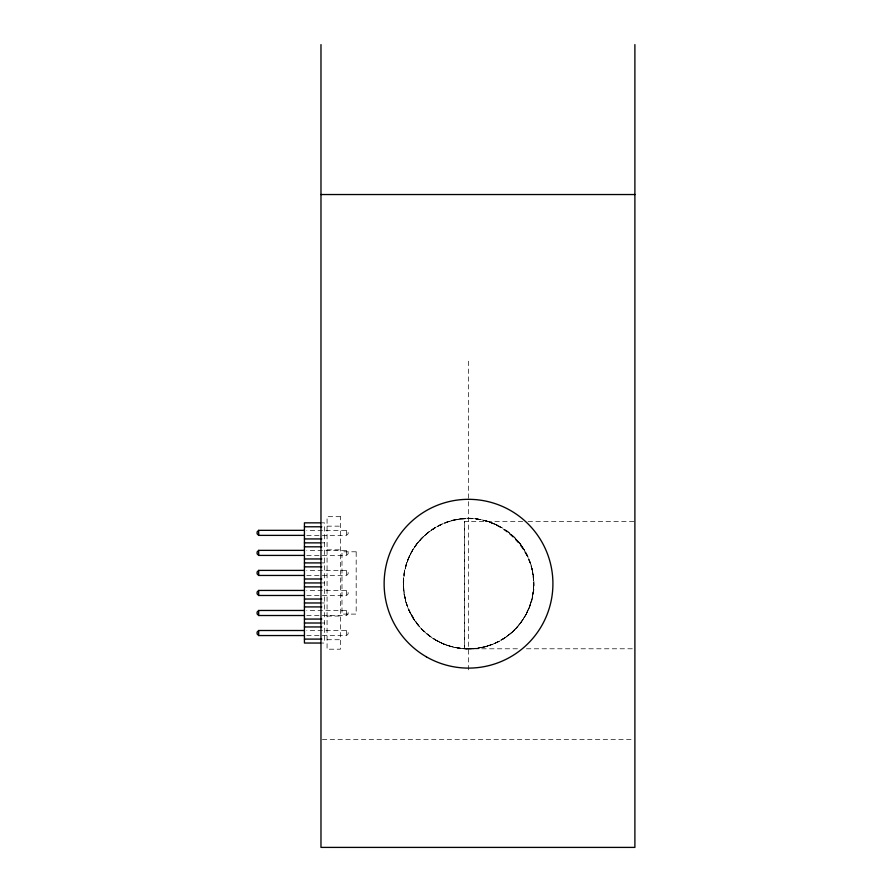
<?xml version="1.0" encoding="UTF-8"?>
<svg xmlns="http://www.w3.org/2000/svg" width="892" height="892" viewBox="0 0 892 892"><rect width="100%" height="100%" fill="white"/><g stroke="black" fill="none" stroke-linecap="round" stroke-linejoin="round"><path stroke-width="0.67" stroke-dasharray="4.46 3.34" d="M522.745 521.363L464.587 521.363L464.587 648.818L519.98 648.785M512.086 632.038L514.539 629.719C491.046 654.371 448.174 655.062 423.945 631.112C395.424 605.913 397.286 556.251 427.513 533.193C489.262 483.542 569.765 568.07 516.858 627.277L519.044 624.723M403.518 580.815L403.585 587.884M533.528 586.613L533.594 583.714A65.071 65.071 0 0 0 435.987 527.362A65.071 65.071 0 0 0 435.987 640.066A65.071 65.071 0 0 0 533.594 583.714M532.535 596.447L533.784 583.714L532.535 570.98M532.892 594.496L533.472 590.114M405.18 568.84L405.96 565.807M531.086 601.621L531.866 598.577M530.974 602.658L525.867 614.867M406.908 562.774L408.023 559.763M529.023 607.664L530.127 604.653M409.294 556.775L410.721 553.832M526.325 613.596L527.752 610.652M526.079 614.476L519.936 623.909L522.79 619.973M414.055 548.101L415.962 545.358M521.084 622.07L522.991 619.316M418.002 542.704L420.188 540.139M504.036 638.471L512.599 631.848L518.977 625.114M306.737 535.378L346.542 535.378L348.125 533.806L348.125 531.911L346.542 530.339L306.737 530.339M306.737 555.415L346.542 555.415L348.125 553.832L348.125 551.947L346.542 550.364L306.737 550.364M306.737 575.452L346.542 575.452L348.125 573.868L348.125 571.973L346.542 570.401L306.737 570.401M306.737 595.477L346.542 595.477L348.125 593.905L348.125 592.009L346.542 590.437L306.737 590.437M306.737 615.513L346.542 615.513L348.125 613.941L348.125 612.046L346.542 610.462L306.737 610.462M306.737 635.55L346.542 635.55L348.125 633.967L348.125 632.082L346.542 630.499L306.737 630.499M512.599 631.848L514.673 629.863M422.507 537.698L424.949 535.378M427.513 533.193L430.167 531.153M506.879 636.275L509.533 634.234M432.921 529.246L435.742 527.507M501.304 639.921L504.125 638.17M504.783 637.981L494.514 643.578L499.286 641.27M438.641 525.912L441.585 524.485M495.461 642.942L498.405 641.515M444.573 523.214L447.583 522.099M489.463 645.317L492.473 644.214M487.835 521.363A65.25 65.25 0 0 0 404.332 571.984A65.25 65.25 0 0 0 464.587 648.818A65.25 65.25 0 0 0 473.596 648.785L484.267 647.057L493.499 644.013M484.267 647.057L487.467 646.165M450.616 521.151L453.649 520.359M483.386 647.057L486.43 646.265M456.682 519.735L459.692 519.244M477.354 648.183L480.364 647.692M462.68 518.91L465.624 518.709M471.422 648.718L474.366 648.517M473.596 648.785L464.587 648.818L464.587 521.363M528.064 521.363L634.892 521.363M320.518 522.846L324.465 522.846L324.465 643.043L320.518 643.043M327.063 526.157L340.465 526.157M320.518 542.871L324.465 542.871M327.063 549.818L340.465 549.818M320.518 562.908L324.465 562.908M320.518 582.944L324.465 582.944M320.518 602.97L324.465 602.97M327.063 616.071L340.465 616.071M320.518 623.006L324.465 623.006M327.063 639.731L340.465 639.731M526.436 648.785L633.51 648.785M322.358 739.535L633.51 739.535M468.523 518.642L471.422 518.709M464.788 648.674L468.523 648.785M460.986 648.339L453.236 646.968M483.386 520.359L486.43 521.151M445.465 644.559L449.345 645.886M489.463 522.099L492.473 523.214M487.467 521.251L497.446 525.21L493.499 523.414M495.461 524.485L498.405 525.912M441.618 642.965L434.159 638.973M504.125 529.246L506.879 531.153M506.333 530.517L514.271 537.162M430.602 636.587L423.945 631.112M509.533 533.193L512.086 535.378M514.539 537.698L516.858 540.139M514.673 537.564L521.062 544.99L526.525 553.776M518.977 542.303L521.062 544.99M519.044 542.704L521.084 545.358M418.058 624.79L410.019 612.191L413.085 617.788M522.991 548.101L524.73 550.933M526.325 553.832L527.752 556.775M410.755 613.663L407.075 605.133M526.079 552.951L530.528 563.331L528.822 558.738M529.023 559.763L530.127 562.774M531.086 565.807L531.866 568.84M405.737 600.795L403.998 592.132M530.974 564.77L532.97 573.389M532.502 571.872L532.992 574.883M533.327 577.871L533.528 580.815M468.523 361.204L468.523 673.003M346.542 530.339L346.542 535.378M346.542 550.364L346.542 555.415M346.542 570.401L346.542 575.452M346.542 590.437L346.542 595.477M346.542 610.462L346.542 615.513M346.542 630.499L346.542 635.55M340.465 516.691L327.063 516.691L327.063 649.198L340.465 649.198L340.465 516.691M356.176 551.791L341.982 551.791L341.982 614.097L356.176 614.097L356.176 551.791M435.887 640.233A65.272 65.272 0 0 0 533.784 583.714A65.272 65.272 0 0 0 435.887 527.194A65.272 65.272 0 0 0 435.887 640.233"/><path stroke-width="1.34" d="M303.982 530.339L258.68 530.339L257.108 531.911L257.108 533.806L258.68 535.378L303.982 535.378M303.982 550.364L258.68 550.364L257.108 551.947L257.108 553.832L258.68 555.415L303.982 555.415M303.982 570.401L258.68 570.401L257.108 571.973L257.108 573.868L258.68 575.452L303.982 575.452M303.982 590.437L258.68 590.437L257.108 592.009L257.108 593.905L258.68 595.477L303.982 595.477M303.982 610.462L258.68 610.462L257.108 612.046L257.108 613.941L258.68 615.513L303.982 615.513M303.982 630.499L258.68 630.499L257.108 632.082L257.108 633.967L258.68 635.55L303.982 635.55M320.975 194.534L634.892 194.534M320.518 522.846L304.428 522.846L304.428 643.032L320.518 643.043M304.428 526.782L321.789 526.782M304.428 538.935L321.789 538.935M304.428 542.871L320.518 542.871M304.428 546.818L321.789 546.818M304.428 558.961L321.789 558.961M304.428 562.908L320.518 562.908M304.428 566.855L321.789 566.855M304.428 578.997L321.789 578.997M304.428 582.944L320.518 582.944M304.428 586.88L321.789 586.88M304.428 599.034L321.789 599.034M304.428 602.97L320.518 602.97M304.428 606.917L321.789 606.917M304.428 619.059L321.789 619.059M304.428 623.006L320.518 623.006M304.428 626.953L321.789 626.953M304.428 639.096L321.789 639.096M634.892 44.6L634.892 847.4L320.975 847.4L320.975 44.6M258.68 530.339L258.68 535.378M258.68 550.364L258.68 555.415M258.68 570.401L258.68 575.452M258.68 590.437L258.68 595.477M258.68 610.462L258.68 615.513M258.68 630.499L258.68 635.55M426.331 656.802A84.394 84.394 0 0 0 552.917 583.714A84.394 84.394 0 0 0 426.331 510.625A84.394 84.394 0 0 0 426.331 656.802"/></g></svg>
